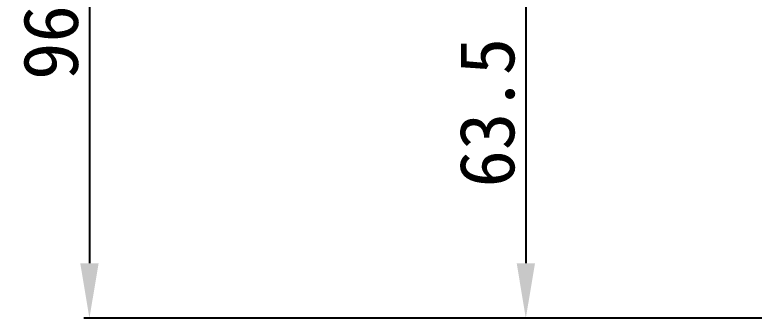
# Model space of a CAD drawing. Header units: millimetres. Extents: x 4053 to 4499, y 27851 to 28303.
# Drawn here: x 4053.1 to 4167.3, y 28102.8 to 28149.6 of the extents above; entities that cross this region are included whole.
import ezdxf

# ---------------------------------------------------------------- set-up
doc = ezdxf.new("R2010")
doc.units = ezdxf.units.MM
doc.styles.get("Standard").update_dxf_attribs({"font": ''})
doc.styles.get('Standard').set_extended_font_data('SimSun')
doc.dimstyles.new('副本 ISO-25-2bei', dxfattribs={"dimscale": 1.7, "dimtxt": 5, "dimasz": 5, "dimexe": 0.5, "dimexo": 0.625, "dimgap": 1, "dimtad": 1, "dimlfac": 0.0393, "dimdsep": 46, "dimtxsty": 'Standard', "dimcen": 2.5, "dimclrd": 1, "dimclre": 1, "dimclrt": 3, "dimadec": 0, "dimazin": 0, "dimtfac": 1, "dimtmove": 0, "dimatfit": 3, "dimfxl": 0, "dimarcsym": 0})

# ---------------------------------------------------------------- blocks, each defined once
blk = doc.blocks.new('*D6')
at = {"color": 1, "lineweight": -2, "transparency": 16777216}
for p, q in [((4085.38, 28199.47), (4063.75, 28199.47)), ((4064.6, 28190.97), (4064.6, 28111.25)), ((4183.73, 28102.75), (4063.75, 28102.75))]:
    blk.add_line(p, q, dxfattribs=at)
at = {"color": 1, "transparency": 16777216}
for points in [[(4063.18, 28190.97), (4066.02, 28190.97), (4064.6, 28199.47)], [(4063.18, 28111.25), (4066.02, 28111.25), (4064.6, 28102.75)]]:
    blk.add_solid(points, dxfattribs=at)
at = {"layer": 'Defpoints', "color": 0, "transparency": 16777216}
for p in [(4086.45, 28199.47), (4064.6, 28102.75), (4184.79, 28102.75)]:
    blk.add_point(p, dxfattribs=at)
at = {"color": 3, "transparency": 16777216, "insert": (4058.65, 28151.11), "char_height": 8.5, "attachment_point": 5, "rotation": 90, "bg_fill": 3, "box_fill_scale": 1.1, "bg_fill_color": 256, "bg_fill_true_color": 13158600, "bg_fill_transparency": 0}
blk.add_mtext('96.7', dxfattribs=at)
blk = doc.blocks.new('*D8')
at = {"color": 1, "lineweight": -2, "transparency": 16777216}
for p, q in [((4164.09, 28166.25), (4131.16, 28166.25)), ((4132.01, 28157.75), (4132.01, 28111.25)), ((4153.14, 28102.75), (4131.16, 28102.75))]:
    blk.add_line(p, q, dxfattribs=at)
at = {"color": 1, "transparency": 16777216}
for points in [[(4130.6, 28157.75), (4133.43, 28157.75), (4132.01, 28166.25)], [(4130.6, 28111.25), (4133.43, 28111.25), (4132.01, 28102.75)]]:
    blk.add_solid(points, dxfattribs=at)
at = {"layer": 'Defpoints', "color": 0, "transparency": 16777216}
for p in [(4165.15, 28166.25), (4132.01, 28102.75), (4154.2, 28102.75)]:
    blk.add_point(p, dxfattribs=at)
at = {"color": 3, "transparency": 16777216, "insert": (4126.06, 28134.5), "char_height": 8.5, "attachment_point": 5, "rotation": 90, "bg_fill": 3, "box_fill_scale": 1.1, "bg_fill_color": 256, "bg_fill_true_color": 13158600, "bg_fill_transparency": 0}
blk.add_mtext('63.5', dxfattribs=at)

msp = doc.modelspace()

# ---------------------------------------------------------------- dimensions: what is measured, and where the dimension line sits
dim = msp.add_linear_dim(base=(4064.6, 28102.75), p1=(4086.45, 28199.47), p2=(4184.79, 28102.75), angle=90, dimstyle='副本 ISO-25-2bei', override={"dimdec": 1, "dimlfac": 1, "dimtfill": 1})
dim.commit()
dim.dimension.update_dxf_attribs({"geometry": '*D6', "text_midpoint": (4058.65, 28151.11)})

# ---------------------------------------------------------------- next in the draw order: dimensions: what is measured, and where the dimension line sits
dim = msp.add_linear_dim(base=(4132.01, 28102.75), p1=(4165.15, 28166.25), p2=(4154.2, 28102.75), angle=90, dimstyle='副本 ISO-25-2bei', override={"dimdec": 1, "dimlfac": 1, "dimtfill": 1})
dim.commit()
dim.dimension.update_dxf_attribs({"geometry": '*D8', "text_midpoint": (4126.06, 28134.5)})

doc.saveas('drawing.dxf')
